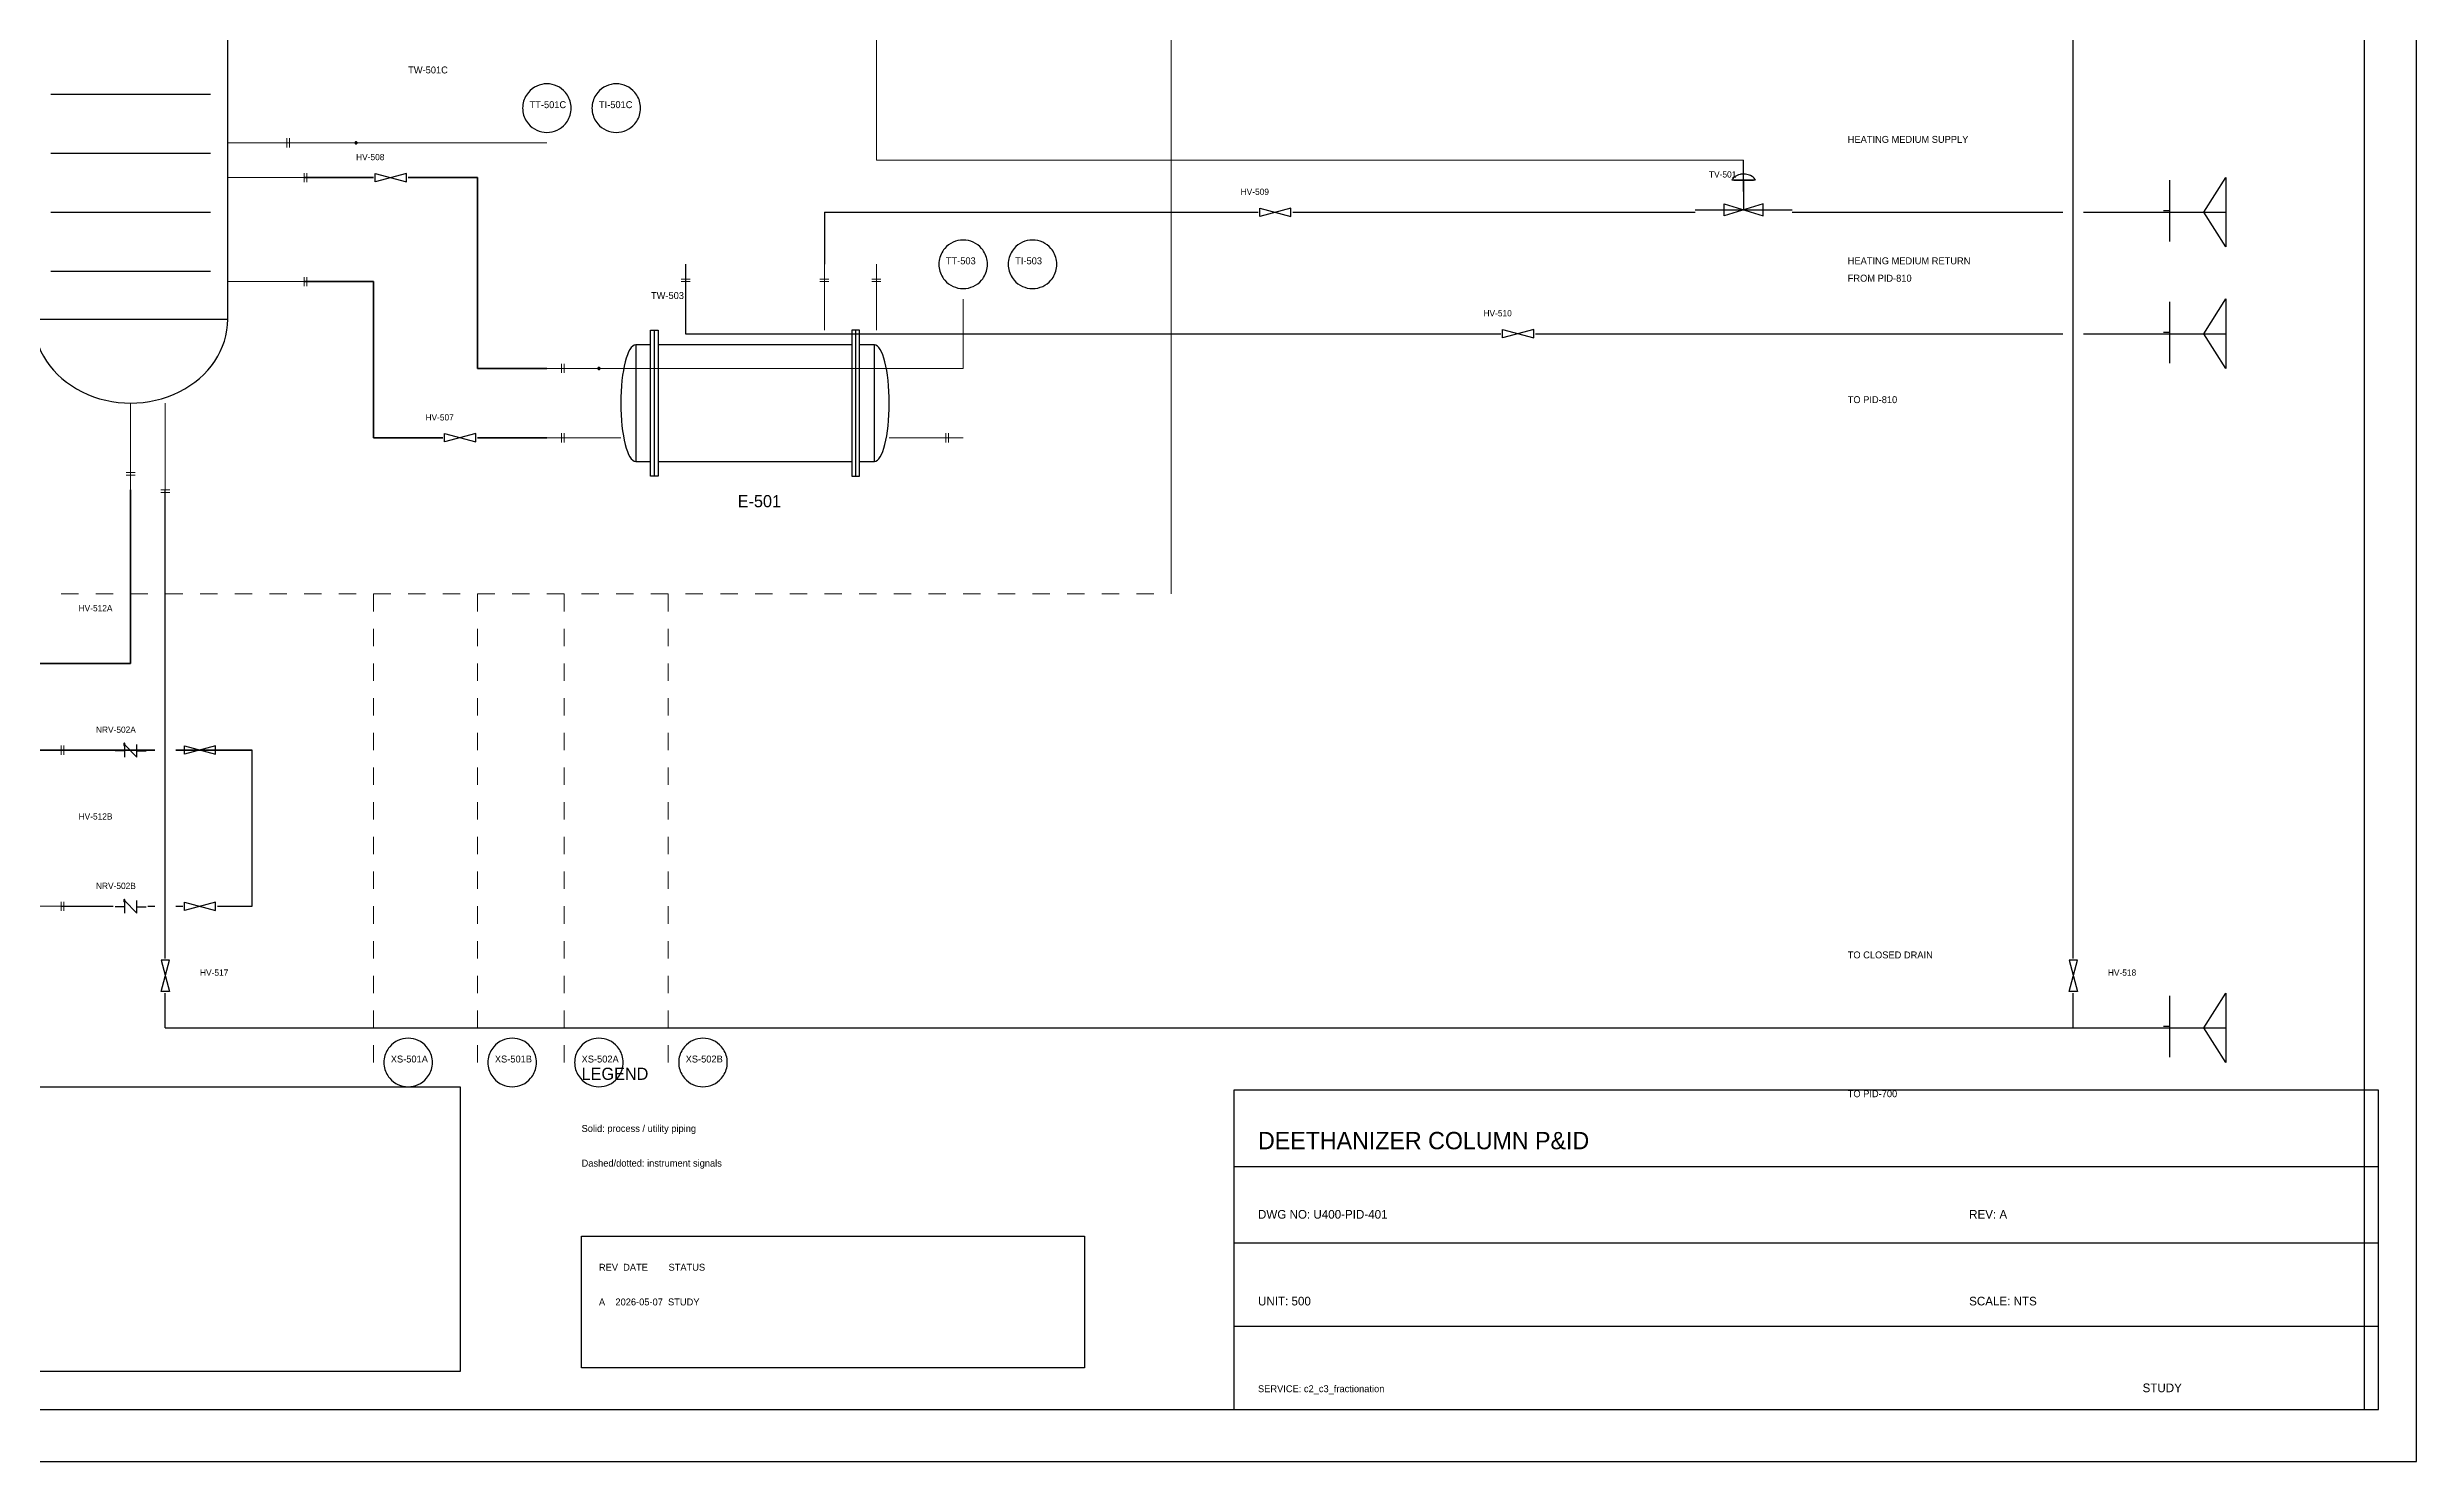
# Model space of a CAD drawing. Header units: metres. Extents: x 10 to 1179, y 10 to 831.
# Drawn here: x 496 to 1179, y 10 to 418 of the extents above; entities that cross this region are included whole.
import ezdxf

# ---------------------------------------------------------------- set-up
doc = ezdxf.new("R2010")
doc.units = ezdxf.units.M
for name, color, linetype in [('BORDER', 7, 'Continuous'), ('DRAIN', 8, 'Continuous'), ('EQUIPMENT', 7, 'Continuous'), ('IMPULSE_LINE', 8, 'Continuous'), ('INSTRUMENT', 7, 'Continuous'), ('NOZZLES', 7, 'Continuous'), ('PROCESS', 7, 'Continuous'), ('SIGNAL_ELECTRIC', 8, 'Continuous'), ('SIGNAL_PNEUMATIC', 8, 'Continuous'), ('SYMBOLS', 7, 'Continuous'), ('TABLE', 8, 'Continuous'), ('TEXT', 7, 'Continuous'), ('UTILITY', 8, 'Continuous')]:
    doc.layers.add(name, color=color, linetype=linetype)

# ---------------------------------------------------------------- blocks, each defined once
blk = doc.blocks.new('YAML_PID_OFFPAGE_CONNECTOR')
at = {"layer": 'DEFAULT_1_2_778'}
for p, q in [((2.649, 0.672), (2.649, -0.731)), ((2.683, -0.03), (3.324, -0.03))]:
    blk.add_line(p, q, dxfattribs=at)
at = {"layer": 'DEFAULT_255_2_778'}
for p, q in [((-3.324, 0), (-3.324, 0.794)), ((-3.324, 0.794), (-0.996, 0)), ((2.497, 0), (-3.324, 0)), ((-0.996, 0), (-3.324, -0.794)), ((-3.324, -0.794), (-3.324, 0))]:
    blk.add_line(p, q, dxfattribs=at)
blk = doc.blocks.new('YAML_PID_DEETHANIZER_COLUMN')
at = {"layer": 'EQUIPMENT'}
blk.add_lwpolyline([(-0.5, -1.875), (0.5, -1.875), (0.5, 1.875), (-0.5, 1.875)], close=True, dxfattribs=at)
for centre, major_axis, start_param, end_param in [((0, 1.875), (-0.5, 0), 3.141593, 6.283185), ((0, -1.875), (0, -0.5), 4.712389, 7.853982)]:
    blk.add_ellipse(centre, major_axis=major_axis, ratio=1, start_param=start_param, end_param=end_param, dxfattribs=at)
blk = doc.blocks.new('YAML_PID_REBOILER')
for p, q in [((-1.6875, -0.625), (-1.6875, 0.625)), ((1.6875, -0.625), (1.6875, 0.625))]:
    blk.add_line(p, q)
for points in [[(-1.75, 0.625), (-1.625, 0.625), (-1.625, -0.625), (-1.75, -0.625)], [(1.75, 0.625), (1.625, 0.625), (1.625, -0.625), (1.75, -0.625)]]:
    blk.add_lwpolyline(points, close=True)
at = {"linetype": 'CONTINUOUS'}
for points in [[(-1.75, 0.5), (-2, 0.5), (-2, -0.5)], [(1.625, 0.5), (-1.625, 0.5)], [(1.75, -0.5), (2, -0.5), (2, 0.5), (1.75, 0.5)], [(-2, -0.5), (-1.75, -0.5)], [(-1.625, -0.5), (1.625, -0.5)]]:
    blk.add_lwpolyline(points, dxfattribs=at)
for centre, major_axis in [((-2, 0), (0, -0.5)), ((2, 0), (0, 0.5))]:
    blk.add_ellipse(centre, major_axis=major_axis, ratio=0.5, start_param=3.1415927, end_param=6.2831853)
blk = doc.blocks.new('YAML_PID_MANUAL_BLOCK_VALVE')
blk.add_lwpolyline([(-0.5, -0.3), (-0.5, 0.3), (0.5, -0.3), (0.5, 0.3), (-0.5, -0.3)])
blk = doc.blocks.new('YAML_PID_CONTROL_VALVE')
at = {"layer": 'DEFAULT_255_2_778'}
for p, q in [((1.59, 3.3), (-1.59, 3.3)), ((-1.32, 3.3), (1.32, 3.3)), ((0, 3.3), (0, -3.31)), ((1.59, 3.3), (1.59, 3.3)), ((2.65, -1.99), (-2.65, -4.64)), ((-2.65, -4.64), (-2.65, -1.99)), ((-2.65, -1.99), (2.65, -4.64)), ((2.65, -4.64), (2.65, -1.99)), ((-6.61, -3.31), (6.61, -3.31))]:
    blk.add_line(p, q, dxfattribs=at)
for centre, radius, start, end in [((-0.12, 3.05), 1.49, 139.274, 170.2375), ((0.08, 2.88), 1.75, 107.8085, 139.4549), ((0.03, 3.03), 1.6, 100.7622, 107.7138), ((0.01, 3.18), 1.44, 91.8616, 100.8049), ((0, 3.29), 1.33, 90.0038, 91.7662), ((0, 3.22), 1.41, 80.7831, 89.8951), ((-0.02, 3.11), 1.52, 79.284, 80.8774), ((-0.07, 2.91), 1.72, 54.0163, 78.868), ((0.03, 3), 1.59, 16.9721, 54.9197), ((0.18, 3.07), 1.43, 9.4624, 16.199)]:
    blk.add_arc(centre, radius, start, end, dxfattribs=at)
blk = doc.blocks.new('YAML_PID_CHECK_VALVE')
at = {"layer": 'DEFAULT_255_2_778'}
for p, q in [((-2.91, 1.19), (-2.91, 1.19)), ((2.65, -1.46), (-2.65, 1.19)), ((-2.65, 1.19), (2.65, -1.46)), ((-2.65, 1.19), (-2.65, -1.46)), ((2.65, -1.46), (2.65, 1.19)), ((-2.65, -0.13), (-6.61, -0.13)), ((2.65, -0.13), (6.61, -0.13))]:
    blk.add_line(p, q, dxfattribs=at)
for start, end in [(89.871, 180.129), (179.871, 270.129), (359.871, 90.129), (269.871, 0.129)]:
    blk.add_arc((-2.65, 1.19), 0.264, start, end, dxfattribs=at)
blk = doc.blocks.new('YAML_PID_FIELD_INSTRUMENT')
for start, end in [(40.5416, 139.4584), (171.3731, 188.6269), (139.4584, 171.3731), (8.6269, 40.5416), (351.3731, 8.6269), (188.6269, 220.5416), (220.5416, 319.4584), (319.4584, 351.3731)]:
    blk.add_arc((0, 0), 0.5, start, end)

msp = doc.modelspace()

# ---------------------------------------------------------------- linework, layer by layer
at = {"layer": 'BORDER'}
for p, q in [((838, 95), (1168, 95)), ((838, 73), (1168, 73)), ((838, 49), (1168, 49))]:
    msp.add_line(p, q, dxfattribs=at)
for points in [[(10, 10), (1179, 10), (1179, 831), (10, 831), (10, 10)], [(25, 25), (1164, 25), (1164, 816), (25, 816), (25, 25)], [(838, 25), (1168, 25), (1168, 117), (838, 117), (838, 25)]]:
    msp.add_lwpolyline(points, dxfattribs=at)
at = {"layer": 'DRAIN', "lineweight": 25}
for points in [[(1080, 155), (1080, 560)], [(530, 155), (530, 290)], [(530, 135), (530, 145)], [(1080, 135), (1080, 145)], [(530, 135), (720, 135)], [(720, 135), (1115, 135)], [(1080, 135), (1115, 135)]]:
    msp.add_lwpolyline(points, dxfattribs=at)
at = {"layer": 'EQUIPMENT'}
for p, q in [((497, 404), (543, 404)), ((497, 387), (543, 387)), ((497, 370), (543, 370)), ((497, 353), (543, 353))]:
    msp.add_line(p, q, dxfattribs=at)
at = {"layer": 'IMPULSE_LINE', "lineweight": 18}
for p, q in [((570, 390), (585, 390)), ((585, 390), (640, 390)), ((640, 390), (640, 390)), ((760, 325), (760, 345)), ((640, 325), (655, 325)), ((655, 325), (760, 325))]:
    msp.add_line(p, q, dxfattribs=at)
at = {"layer": 'INSTRUMENT'}
msp.add_line((985, 376), (985, 385), dxfattribs=at)
at = {"layer": 'NOZZLES', "lineweight": 13}
for p, q in [((548, 390), (570, 390)), ((565, 388.7), (565, 391.3)), ((565.75, 388.7), (565.75, 391.3)), ((548, 380), (570, 380)), ((570, 378.7), (570, 381.3)), ((570.75, 378.7), (570.75, 381.3)), ((548, 350), (570, 350)), ((570, 348.7), (570, 351.3)), ((570.75, 348.7), (570.75, 351.3)), ((681.3, 350.75), (678.7, 350.75)), ((681.3, 350), (678.7, 350)), ((680, 336), (680, 355)), ((721.3, 350.75), (718.7, 350.75)), ((721.3, 350), (718.7, 350)), ((720, 336), (720, 355)), ((736.3, 350.75), (733.7, 350.75)), ((736.3, 350), (733.7, 350)), ((735, 336), (735, 355)), ((661.3, 325), (640, 325)), ((644.25, 326.3), (644.25, 323.7)), ((645, 326.3), (645, 323.7)), ((520, 315), (520, 290)), ((530, 315), (530, 290)), ((661.3, 305), (640, 305)), ((644.25, 306.3), (644.25, 303.7)), ((645, 306.3), (645, 303.7)), ((738.7, 305), (760, 305)), ((755, 303.7), (755, 306.3)), ((755.75, 303.7), (755.75, 306.3)), ((518.7, 295), (521.3, 295)), ((518.7, 294.25), (521.3, 294.25)), ((528.7, 290), (531.3, 290)), ((528.7, 289.25), (531.3, 289.25)), ((484.88, 215), (500, 215)), ((500, 213.7), (500, 216.3)), ((500.75, 213.7), (500.75, 216.3)), ((500, 168.7), (500, 171.3)), ((500.75, 168.7), (500.75, 171.3)), ((484.88, 170), (500, 170))]:
    msp.add_line(p, q, dxfattribs=at)
at = {"layer": 'PROCESS', "lineweight": 35}
for points in [[(570, 380), (590, 380)], [(600, 380), (620, 380)], [(620, 325), (620, 380)], [(570, 350), (590, 350)], [(590, 350), (590, 305)], [(640, 325), (620, 325)], [(590, 305), (610, 305)], [(620, 305), (640, 305)], [(520, 290), (520, 240)], [(520, 240), (390, 240)], [(393, 215), (527, 215)], [(533, 215), (555, 215)]]:
    msp.add_lwpolyline(points, dxfattribs=at)
at = {"layer": 'PROCESS', "lineweight": 25}
for points in [[(500, 215), (515, 215)], [(525, 215), (527, 215)], [(533, 215), (535, 215)], [(545, 215), (555, 215)], [(555, 170), (555, 215)], [(500, 170), (515, 170)], [(525, 170), (527, 170)], [(533, 170), (535, 170)], [(545, 170), (555, 170)]]:
    msp.add_lwpolyline(points, dxfattribs=at)
at = {"layer": 'SIGNAL_ELECTRIC', "lineweight": 18}
for p, q in [((820, 420), (820, 415)), ((820, 415), (820, 410)), ((820, 410), (820, 405)), ((820, 405), (820, 400)), ((820, 400), (820, 395)), ((820, 395), (820, 390)), ((820, 390), (820, 385)), ((820, 385), (820, 380)), ((820, 380), (820, 375)), ((820, 375), (820, 370)), ((820, 370), (820, 365)), ((820, 365), (820, 360)), ((820, 360), (820, 355)), ((820, 355), (820, 350)), ((820, 350), (820, 345)), ((820, 345), (820, 340)), ((820, 340), (820, 335)), ((820, 335), (820, 330)), ((820, 330), (820, 325)), ((820, 325), (820, 320)), ((820, 320), (820, 315)), ((820, 315), (820, 310)), ((820, 310), (820, 305)), ((820, 305), (820, 300)), ((820, 300), (820, 295)), ((820, 295), (820, 290)), ((820, 290), (820, 285)), ((820, 285), (820, 280)), ((820, 280), (820, 275)), ((820, 275), (820, 270)), ((820, 270), (820, 265)), ((500, 260), (505, 260)), ((510, 260), (515, 260)), ((520, 260), (525, 260)), ((530, 260), (535, 260)), ((540, 260), (545, 260)), ((550, 260), (555, 260)), ((560, 260), (565, 260)), ((570, 260), (575, 260)), ((580, 260), (585, 260)), ((590, 260), (590, 255)), ((590, 260), (595, 260)), ((600, 260), (605, 260)), ((610, 260), (615, 260)), ((620, 260), (620, 255)), ((620, 260), (625, 260)), ((630, 260), (635, 260)), ((640, 260), (645, 260)), ((645, 260), (645, 255)), ((650, 260), (655, 260)), ((660, 260), (665, 260)), ((670, 260), (675, 260)), ((675, 260), (675, 255)), ((680, 260), (685, 260)), ((690, 260), (695, 260)), ((700, 260), (705, 260)), ((710, 260), (715, 260)), ((720, 260), (725, 260)), ((730, 260), (735, 260)), ((740, 260), (745, 260)), ((750, 260), (755, 260)), ((760, 260), (765, 260)), ((770, 260), (775, 260)), ((780, 260), (785, 260)), ((790, 260), (795, 260)), ((800, 260), (805, 260)), ((810, 260), (815, 260)), ((820, 265), (820, 260)), ((590, 250), (590, 245)), ((620, 250), (620, 245)), ((645, 250), (645, 245)), ((675, 250), (675, 245)), ((590, 240), (590, 235)), ((620, 240), (620, 235)), ((645, 240), (645, 235)), ((675, 240), (675, 235)), ((590, 230), (590, 225)), ((620, 230), (620, 225)), ((645, 230), (645, 225)), ((675, 230), (675, 225)), ((590, 220), (590, 215)), ((620, 220), (620, 215)), ((645, 220), (645, 215)), ((675, 220), (675, 215)), ((590, 210), (590, 205)), ((620, 210), (620, 205)), ((645, 210), (645, 205)), ((675, 210), (675, 205)), ((590, 200), (590, 195)), ((620, 200), (620, 195)), ((645, 200), (645, 195)), ((675, 200), (675, 195)), ((590, 190), (590, 185)), ((620, 190), (620, 185)), ((645, 190), (645, 185)), ((675, 190), (675, 185)), ((590, 180), (590, 175)), ((620, 180), (620, 175)), ((645, 180), (645, 175)), ((675, 180), (675, 175)), ((590, 170), (590, 165)), ((620, 170), (620, 165)), ((645, 170), (645, 165)), ((675, 170), (675, 165)), ((590, 160), (590, 155)), ((620, 160), (620, 155)), ((645, 160), (645, 155)), ((675, 160), (675, 155)), ((590, 150), (590, 145)), ((620, 150), (620, 145)), ((645, 150), (645, 145)), ((675, 150), (675, 145)), ((590, 140), (590, 135)), ((620, 140), (620, 135)), ((645, 140), (645, 135)), ((675, 140), (675, 135)), ((590, 130), (590, 125)), ((620, 130), (620, 125)), ((645, 130), (645, 125)), ((675, 130), (675, 125))]:
    msp.add_line(p, q, dxfattribs=at)
at = {"layer": 'SIGNAL_PNEUMATIC', "lineweight": 18}
for p, q in [((735, 385), (735, 430)), ((735, 400), (735, 405)), ((735, 385), (985, 385)), ((750, 385), (755, 385)), ((780, 385), (785, 385)), ((805, 385), (810, 385)), ((835, 385), (840, 385)), ((890, 385), (895, 385)), ((920, 385), (925, 385)), ((945, 385), (950, 385)), ((975, 385), (980, 385))]:
    msp.add_line(p, q, dxfattribs=at)
at = {"layer": 'TABLE'}
for points in [[(55, 118), (615, 118), (615, 36), (55, 36), (55, 118)], [(650, 75), (795, 75), (795, 37), (650, 37), (650, 75)]]:
    msp.add_lwpolyline(points, dxfattribs=at)
at = {"layer": 'UTILITY', "lineweight": 25}
for points in [[(720, 370), (845, 370)], [(720, 370), (720, 355)], [(855, 370), (971, 370)], [(999, 370), (1077, 370)], [(1083, 370), (1115, 370)], [(680, 355), (680, 335)], [(680, 335), (720, 335)], [(720, 335), (915, 335)], [(925, 335), (1077, 335)], [(1083, 335), (1115, 335)]]:
    msp.add_lwpolyline(points, dxfattribs=at)

# ---------------------------------------------------------------- block references
at = {"layer": 'SYMBOLS'}
for name, p, xscale, yscale in [('YAML_PID_DEETHANIZER_COLUMN', (520, 430), 56, 48.421052631578945), ('YAML_PID_FIELD_INSTRUMENT', (640, 400), 14, 14), ('YAML_PID_FIELD_INSTRUMENT', (660, 400), 14, 14), ('YAML_PID_FIELD_INSTRUMENT', (585, 390), 0.65, 0.65), ('YAML_PID_MANUAL_BLOCK_VALVE', (595, 380), 9, 4), ('YAML_PID_CONTROL_VALVE', (985, 375), 2.1165301000816377, 1.294311383901137), ('YAML_PID_MANUAL_BLOCK_VALVE', (850, 370), 9, 4), ('YAML_PID_FIELD_INSTRUMENT', (760, 355), 14, 14), ('YAML_PID_FIELD_INSTRUMENT', (780, 355), 14, 14), ('YAML_PID_REBOILER', (700, 315), 17.2, 33.6), ('YAML_PID_MANUAL_BLOCK_VALVE', (920, 335), 9, 4), ('YAML_PID_FIELD_INSTRUMENT', (655, 325), 0.65, 0.65), ('YAML_PID_MANUAL_BLOCK_VALVE', (615, 305), 9, 4), ('YAML_PID_CHECK_VALVE', (520, 215), 0.6803132464548122, 1.3743969704442458), ('YAML_PID_MANUAL_BLOCK_VALVE', (540, 215), 9, 4), ('YAML_PID_CHECK_VALVE', (520, 170), 0.6803132464548122, 1.3743969704442458), ('YAML_PID_MANUAL_BLOCK_VALVE', (540, 170), 9, 4), ('YAML_PID_FIELD_INSTRUMENT', (600, 125), 14, 14), ('YAML_PID_FIELD_INSTRUMENT', (630, 125), 14, 14), ('YAML_PID_FIELD_INSTRUMENT', (655, 125), 14, 14), ('YAML_PID_FIELD_INSTRUMENT', (685, 125), 14, 14)]:
    msp.add_blockref(name, p, dxfattribs=dict(at, xscale=xscale, yscale=yscale))
for name, p, xscale, yscale, rotation in [('YAML_PID_OFFPAGE_CONNECTOR', (1115, 370), 2.707727610906041, 12.59842519685039, 180), ('YAML_PID_OFFPAGE_CONNECTOR', (1115, 335), 2.707727610906041, 12.59842519685039, 180), ('YAML_PID_MANUAL_BLOCK_VALVE', (530, 150), 9, 4, 90), ('YAML_PID_MANUAL_BLOCK_VALVE', (1080, 150), 9, 4, 90), ('YAML_PID_OFFPAGE_CONNECTOR', (1115, 135), 2.707727610906041, 12.59842519685039, 180)]:
    msp.add_blockref(name, p, dxfattribs=dict(at, xscale=xscale, yscale=yscale, rotation=rotation))

# ---------------------------------------------------------------- texts
at = {"layer": 'TEXT'}
for s, height, p in [('TW-501C', 2, (600, 410)), ('TT-501C', 2, (635, 400)), ('TI-501C', 2, (655, 400)), ('HEATING MEDIUM SUPPLY', 2, (1015, 390)), ('HV-508', 1.8, (585, 385)), ('HV-509', 1.8, (840, 375)), ('TV-501', 1.8, (975, 380)), ('TT-503', 2, (755, 355)), ('TI-503', 2, (775, 355)), ('HEATING MEDIUM RETURN', 2, (1015, 355)), ('FROM PID-810', 2, (1015, 350)), ('TW-503', 2, (670, 345)), ('HV-510', 1.8, (910, 340)), ('TO PID-810', 2, (1015, 315)), ('HV-507', 1.8, (605, 310)), ('E-501', 3.5, (695, 285)), ('HV-512A', 1.8, (505, 255)), ('NRV-502A', 1.8, (510, 220)), ('HV-512B', 1.8, (505, 195)), ('NRV-502B', 1.8, (510, 175)), ('HV-517', 1.8, (540, 150)), ('TO CLOSED DRAIN', 2, (1015, 155)), ('HV-518', 1.8, (1090, 150)), ('XS-501A', 2, (595, 125)), ('XS-501B', 2, (625, 125)), ('XS-502A', 2, (650, 125)), ('LEGEND', 3.5, (650, 120)), ('XS-502B', 2, (680, 125)), ('TO PID-700', 2, (1015, 115)), ('Solid: process / utility piping', 2, (650, 105)), ('DEETHANIZER COLUMN P&ID', 5, (845, 100)), ('Dashed/dotted: instrument signals', 2, (650, 95)), ('DWG NO: U400-PID-401', 2.5, (845, 80)), ('REV: A', 2.5, (1050, 80)), ('REV  DATE        STATUS', 2, (655, 65)), ('A    2026-05-07  STUDY', 2, (655, 55)), ('UNIT: 500', 2.5, (845, 55)), ('SCALE: NTS', 2.5, (1050, 55)), ('SERVICE: c2_c3_fractionation', 2, (845, 30)), ('STUDY', 2.5, (1100, 30))]:
    msp.add_text(s, height=height, dxfattribs=at).set_placement(p)

doc.saveas('drawing.dxf')
